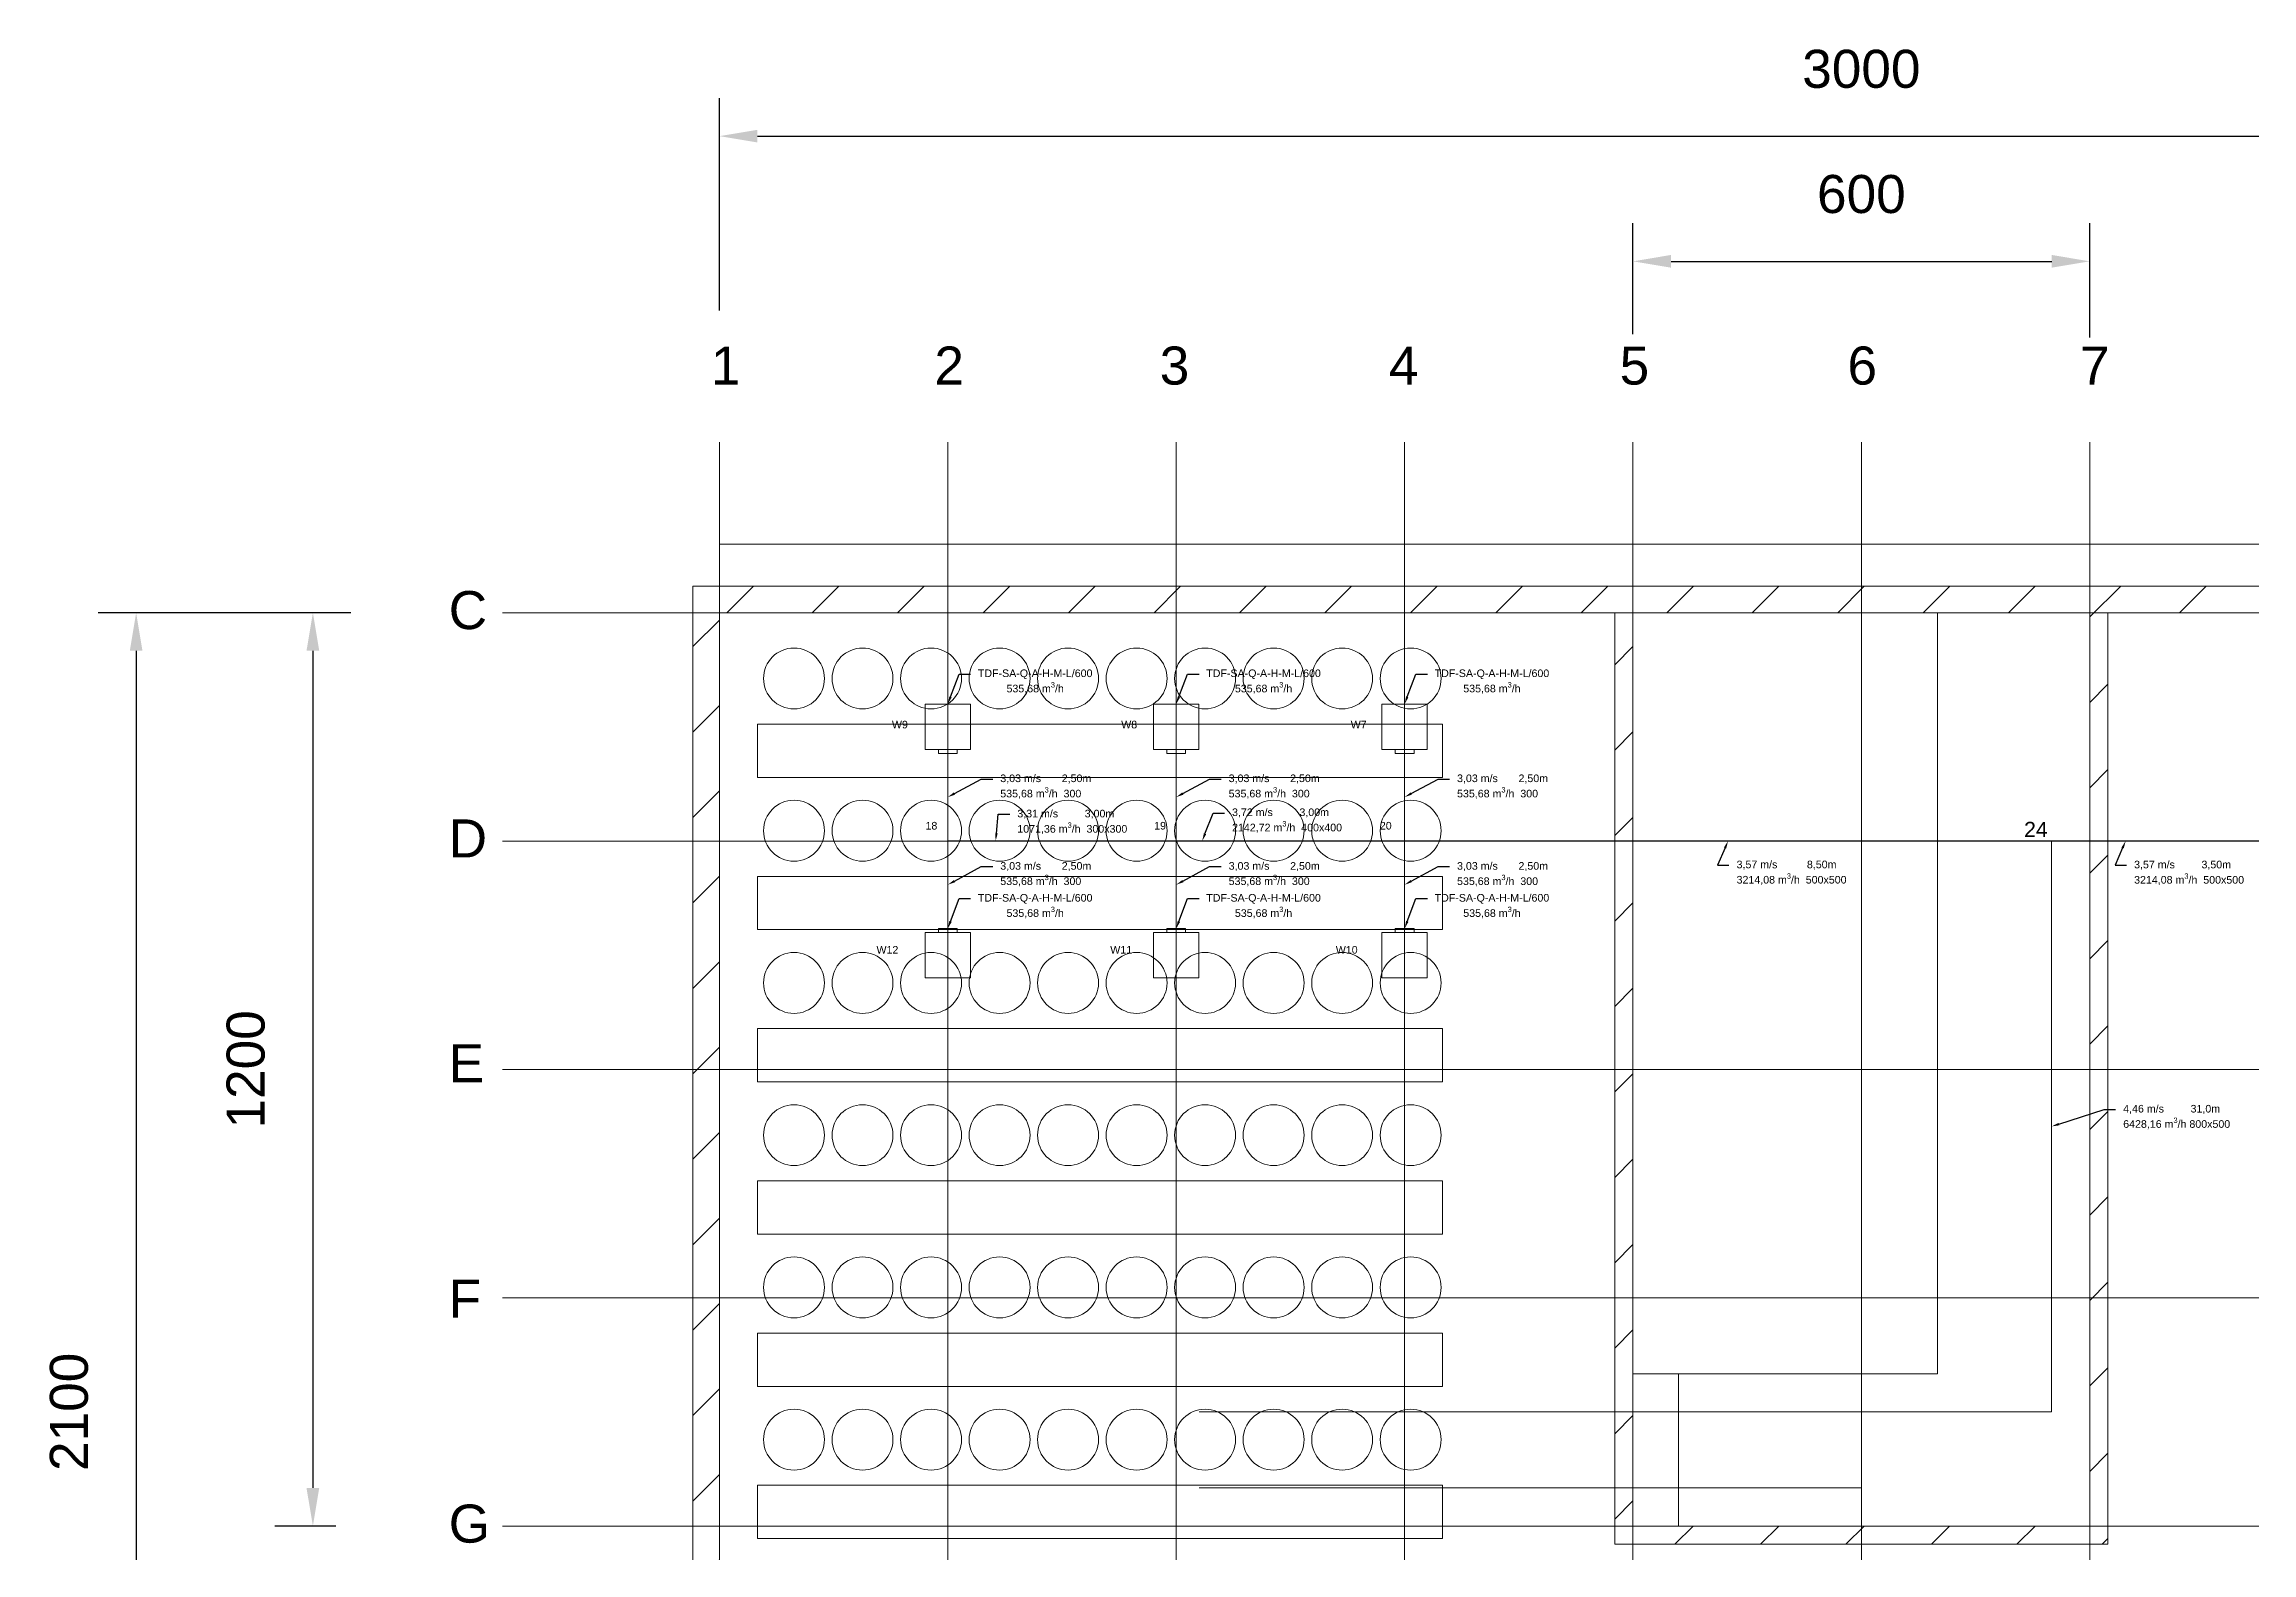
# Model space of a CAD drawing. Header units: millimetres. Extents: x 59762 to 60194, y -87842 to -87548.
# Drawn here: x 59874.69 to 59903.69, y -87719.53 to -87699.71 of the extents above; entities that cross this region are included whole.
import ezdxf
from ezdxf import colors
from ezdxf.entities.mleader import LeaderData, LeaderLine
from ezdxf.math import Vec2, Vec3

# ---------------------------------------------------------------- set-up
doc = ezdxf.new("R2010")
doc.units = ezdxf.units.MM
doc.linetypes.add('JIS_02_1.2', pattern=[2.5, 1.25, -1.25])
for name, color, linetype, lineweight in [('instalacja nawiewna', 150, 'Continuous', 20), ('nawi. aksona', 150, 'Continuous', 20), ('opisy', 7, 'Continuous', 13), ('wymiary', 7, 'Continuous', 13), ('wyw opis', 30, 'Continuous', 20), ('wywie. aksona', 30, 'Continuous', 20), ('wywiewniki', 30, 'Continuous', 20)]:
    doc.layers.add(name, color=color, linetype=linetype, lineweight=lineweight)
for name, color, linetype, lineweight, transparency in [('osie', 7, 'JIS_02_1.2', 5, 0.7), ('podkład', 7, 'Continuous', 13, 0.7), ('stanowiska', 7, 'Continuous', 15, 0.7)]:
    doc.layers.add(name, color=color, linetype=linetype, lineweight=lineweight, transparency=transparency)
doc.styles.get("Standard").update_dxf_attribs({"font": 'arial.ttf', "height": 0.02})
doc.styles.add('styl1', font='arial.ttf', dxfattribs={"height": 0.08})
doc.dimstyles.new('wentylacja', dxfattribs={"dimscale": 0, "dimtxt": 0.5, "dimasz": 0.5, "dimexe": 0.5, "dimexo": 0.2, "dimtad": 1, "dimlfac": 100, "dimtxsty": 'styl1', "dimcen": 2.5, "dimadec": 0, "dimazin": 0, "dimtfac": 1, "dimtmove": 0, "dimatfit": 3, "dimfxl": 1, "dimarcsym": 0})

# ---------------------------------------------------------------- blocks, each defined once
blk = doc.blocks.new('*D8')
at = {"layer": 'Defpoints', "color": 0, "transparency": 16777216}
for p in [(59901.557, -87702.561), (59895.557, -87704.937), (59901.557, -87704.937)]:
    blk.add_point(p, dxfattribs=at)
at = {"layer": 'wymiary', "color": 0, "lineweight": -2, "transparency": 16777216}
for p, q in [((59895.557, -87703.519), (59895.557, -87702.061)), ((59901.557, -87703.561), (59901.557, -87702.061)), ((59896.057, -87702.561), (59901.057, -87702.561))]:
    blk.add_line(p, q, dxfattribs=at)
at = {"layer": 'wymiary', "color": 0, "transparency": 16777216}
for points in [[(59896.057, -87702.477), (59896.057, -87702.644), (59895.557, -87702.561)], [(59901.057, -87702.477), (59901.057, -87702.644), (59901.557, -87702.561)]]:
    blk.add_solid(points, dxfattribs=at)
at = {"layer": 'wymiary', "color": 0, "transparency": 16777216, "insert": (59898.557, -87701.68), "char_height": 0.5, "attachment_point": 5, "style": 'styl1'}
blk.add_mtext('600', dxfattribs=at)
blk = doc.blocks.new('*D9')
at = {"layer": 'Defpoints', "color": 0, "transparency": 16777216}
for p in [(59913.557, -87700.916), (59883.557, -87704.937), (59913.557, -87705.199)]:
    blk.add_point(p, dxfattribs=at)
at = {"layer": 'wymiary', "color": 0, "lineweight": -2, "transparency": 16777216}
for p, q in [((59883.557, -87703.209), (59883.557, -87700.416)), ((59913.557, -87703.209), (59913.557, -87700.416)), ((59884.057, -87700.916), (59913.057, -87700.916))]:
    blk.add_line(p, q, dxfattribs=at)
at = {"layer": 'wymiary', "color": 0, "transparency": 16777216}
for points in [[(59884.057, -87700.833), (59884.057, -87700.999), (59883.557, -87700.916)], [(59913.057, -87700.833), (59913.057, -87700.999), (59913.557, -87700.916)]]:
    blk.add_solid(points, dxfattribs=at)
at = {"layer": 'wymiary', "color": 0, "transparency": 16777216, "insert": (59898.557, -87700.035), "char_height": 0.5, "attachment_point": 5, "style": 'styl1'}
blk.add_mtext('3000', dxfattribs=at)
blk = doc.blocks.new('*D10')
at = {"layer": 'Defpoints', "color": 0, "transparency": 16777216}
for p in [(59880.707, -87707.177), (59875.895, -87728.177), (59880.707, -87728.177)]:
    blk.add_point(p, dxfattribs=at)
at = {"layer": 'wymiary', "color": 0, "lineweight": -2, "transparency": 16777216}
for p, q in [((59878.717, -87707.177), (59875.395, -87707.177)), ((59875.895, -87707.677), (59875.895, -87727.677)), ((59878.717, -87728.177), (59875.395, -87728.177))]:
    blk.add_line(p, q, dxfattribs=at)
at = {"layer": 'wymiary', "color": 0, "transparency": 16777216}
for points in [[(59875.812, -87707.677), (59875.978, -87707.677), (59875.895, -87707.177)], [(59875.812, -87727.677), (59875.978, -87727.677), (59875.895, -87728.177)]]:
    blk.add_solid(points, dxfattribs=at)
at = {"layer": 'wymiary', "color": 0, "transparency": 16777216, "insert": (59875.015, -87717.677), "char_height": 0.5, "attachment_point": 5, "rotation": 90, "style": 'styl1'}
blk.add_mtext('2100', dxfattribs=at)
blk = doc.blocks.new('*D11')
at = {"layer": 'Defpoints', "color": 0, "transparency": 16777216}
for p in [(59878.846, -87707.177), (59878.217, -87719.177), (59878.717, -87719.177)]:
    blk.add_point(p, dxfattribs=at)
at = {"layer": 'wymiary', "color": 0, "lineweight": -2, "transparency": 16777216}
for p, q in [((59878.646, -87707.177), (59877.717, -87707.177)), ((59878.217, -87707.677), (59878.217, -87718.677)), ((59878.517, -87719.177), (59877.717, -87719.177))]:
    blk.add_line(p, q, dxfattribs=at)
at = {"layer": 'wymiary', "color": 0, "transparency": 16777216}
for points in [[(59878.133, -87707.677), (59878.3, -87707.677), (59878.217, -87707.177)], [(59878.133, -87718.677), (59878.3, -87718.677), (59878.217, -87719.177)]]:
    blk.add_solid(points, dxfattribs=at)
at = {"layer": 'wymiary', "color": 0, "transparency": 16777216, "insert": (59877.336, -87713.177), "char_height": 0.5, "attachment_point": 5, "rotation": 90, "style": 'styl1'}
blk.add_mtext('1200', dxfattribs=at)

msp = doc.modelspace()

# ---------------------------------------------------------------- hatches: boundary and pattern name
at = {"layer": 'podkład'}
h = msp.add_hatch(dxfattribs=at)
h.set_pattern_fill('ANSI31', color=256, scale=0.25)
h.set_pattern_definition([(45, (56926.0629, -93721.4216), (-0.56126601, 0.56126601), [])])
h.paths.add_polyline_path([(59883.206646, -87728.526935), (59913.906646, -87728.526935), (59913.906646, -87706.826935), (59883.206646, -87706.826935)])
h.paths.add_polyline_path([(59883.556646, -87707.176935), (59895.316646, -87707.176935), (59895.316646, -87719.416935), (59901.796646, -87719.416935), (59901.796646, -87707.176935), (59913.556646, -87707.176935), (59913.556646, -87728.176935), (59883.556646, -87728.176935)], flags=16)
h.paths.add_polyline_path([(59895.556646, -87707.176935), (59901.556646, -87707.176935), (59901.556646, -87719.176935), (59895.556646, -87719.176935)], flags=16)

# ---------------------------------------------------------------- linework, layer by layer
at = {"layer": 'instalacja nawiewna', "ltscale": 20}
for p, q in [((59898.556646, -87718.676935), (59895.856646, -87718.676935)), ((59898.556646, -87721.926935), (59898.556646, -87718.676935))]:
    msp.add_line(p, q, dxfattribs=at)
at = {"layer": 'nawi. aksona', "ltscale": 20}
msp.add_line((59895.856646, -87718.676935), (59889.856646, -87718.676935), dxfattribs=at)
at = {"layer": 'osie', "linetype": 'Continuous'}
for p, q in [((59883.556646, -87729.936935), (59883.556646, -87704.936935)), ((59883.556646, -87729.936935), (59883.556646, -87704.936935)), ((59886.556646, -87729.936935), (59886.556646, -87704.936935)), ((59889.556646, -87729.936935), (59889.556646, -87704.936935)), ((59892.556646, -87729.936935), (59892.556646, -87704.936935)), ((59895.556646, -87729.936935), (59895.556646, -87704.936935)), ((59898.556646, -87729.936935), (59898.556646, -87704.936935)), ((59901.556646, -87729.936935), (59901.556646, -87704.936935)), ((59901.556646, -87729.936935), (59901.556646, -87704.936935)), ((59880.706646, -87707.176935), (59915.706646, -87707.176935)), ((59880.706646, -87707.176935), (59915.706646, -87707.176935)), ((59880.706646, -87707.176935), (59915.706646, -87707.176935)), ((59880.706646, -87710.176935), (59915.706646, -87710.176935)), ((59880.706646, -87713.176935), (59915.706646, -87713.176935)), ((59880.706646, -87716.176935), (59915.706646, -87716.176935)), ((59880.706646, -87719.176935), (59915.706646, -87719.176935))]:
    msp.add_line(p, q, dxfattribs=at)
at = {"layer": 'podkład'}
for p, q in [((59895.316646, -87719.416935), (59895.316646, -87707.176935)), ((59895.556646, -87719.176935), (59895.556646, -87707.176935)), ((59901.556646, -87719.176935), (59901.556646, -87707.176935)), ((59901.796646, -87719.416935), (59901.796646, -87707.176935)), ((59895.556646, -87719.176935), (59901.556646, -87719.176935)), ((59895.316646, -87719.416935), (59901.796646, -87719.416935))]:
    msp.add_line(p, q, dxfattribs=at)
at = {"layer": 'podkład', "ltscale": 20}
for p, q in [((59899.556646, -87717.176935), (59899.556646, -87707.176935)), ((59899.556646, -87717.176935), (59895.556646, -87717.176935)), ((59896.156646, -87717.176935), (59896.156646, -87719.176935))]:
    msp.add_line(p, q, dxfattribs=at)
at = {"layer": 'podkład'}
for points in [[(59883.556646, -87706.276935), (59913.556646, -87706.276935), (59913.556646, -87706.826935), (59883.556646, -87706.826935)], [(59883.206646, -87706.826935), (59913.906646, -87706.826935), (59913.906646, -87728.526935), (59883.206646, -87728.526935)]]:
    msp.add_lwpolyline(points, close=True, dxfattribs=at)
for points in [[(59883.556646, -87707.176935), (59895.316646, -87707.176935)], [(59901.796646, -87707.176935), (59913.556646, -87707.176935), (59913.556646, -87728.176935), (59883.556646, -87728.176935), (59883.556646, -87707.176935)], [(59895.556646, -87707.176935), (59901.556646, -87707.176935)]]:
    msp.add_lwpolyline(points, dxfattribs=at)
at = {"layer": 'stanowiska'}
for points in [[(59884.056646, -87708.64155), (59893.056646, -87708.64155), (59893.056646, -87709.34155), (59884.056646, -87709.34155)], [(59884.056646, -87710.64155), (59893.056646, -87710.64155), (59893.056646, -87711.34155), (59884.056646, -87711.34155)], [(59884.056646, -87712.64155), (59893.056646, -87712.64155), (59893.056646, -87713.34155), (59884.056646, -87713.34155)], [(59884.056646, -87714.64155), (59893.056646, -87714.64155), (59893.056646, -87715.34155), (59884.056646, -87715.34155)], [(59884.056646, -87716.64155), (59893.056646, -87716.64155), (59893.056646, -87717.34155), (59884.056646, -87717.34155)], [(59884.056646, -87718.64155), (59893.056646, -87718.64155), (59893.056646, -87719.34155), (59884.056646, -87719.34155)]]:
    msp.add_lwpolyline(points, close=True, dxfattribs=at)
for centre in [(59884.536685, -87708.04155), (59885.436685, -87708.04155), (59886.336685, -87708.04155), (59887.236685, -87708.04155), (59888.136685, -87708.04155), (59889.036685, -87708.04155), (59889.936685, -87708.04155), (59890.836685, -87708.04155), (59891.736685, -87708.04155), (59892.636685, -87708.04155), (59884.536685, -87710.04155), (59885.436685, -87710.04155), (59886.336685, -87710.04155), (59887.236685, -87710.04155), (59888.136685, -87710.04155), (59889.036685, -87710.04155), (59889.936685, -87710.04155), (59890.836685, -87710.04155), (59891.736685, -87710.04155), (59892.636685, -87710.04155), (59884.536685, -87712.04155), (59885.436685, -87712.04155), (59886.336685, -87712.04155), (59887.236685, -87712.04155), (59888.136685, -87712.04155), (59889.036685, -87712.04155), (59889.936685, -87712.04155), (59890.836685, -87712.04155), (59891.736685, -87712.04155), (59892.636685, -87712.04155), (59884.536685, -87714.04155), (59885.436685, -87714.04155), (59886.336685, -87714.04155), (59887.236685, -87714.04155), (59888.136685, -87714.04155), (59889.036685, -87714.04155), (59889.936685, -87714.04155), (59890.836685, -87714.04155), (59891.736685, -87714.04155), (59892.636685, -87714.04155), (59884.536685, -87716.04155), (59885.436685, -87716.04155), (59886.336685, -87716.04155), (59887.236685, -87716.04155), (59888.136685, -87716.04155), (59889.036685, -87716.04155), (59889.936685, -87716.04155), (59890.836685, -87716.04155), (59891.736685, -87716.04155), (59892.636685, -87716.04155), (59884.536685, -87718.04155), (59885.436685, -87718.04155), (59886.336685, -87718.04155), (59887.236685, -87718.04155), (59888.136685, -87718.04155), (59889.036685, -87718.04155), (59889.936685, -87718.04155), (59890.836685, -87718.04155), (59891.736685, -87718.04155), (59892.636685, -87718.04155)]:
    msp.add_circle(centre, 0.4, dxfattribs=at)
at = {"layer": 'wywie. aksona', "ltscale": 20}
msp.add_line((59895.856646, -87717.676935), (59889.856646, -87717.676935), dxfattribs=at)
at = {"layer": 'wywiewniki', "ltscale": 20}
for p, q in [((59886.257646, -87708.974935), (59886.257646, -87708.376935)), ((59886.257646, -87708.376935), (59886.855646, -87708.376935)), ((59886.855646, -87708.376935), (59886.855646, -87708.974935)), ((59889.257646, -87708.974935), (59889.257646, -87708.376935)), ((59889.257646, -87708.376935), (59889.855646, -87708.376935)), ((59889.855646, -87708.376935), (59889.855646, -87708.974935)), ((59892.257646, -87708.974935), (59892.257646, -87708.376935)), ((59892.257646, -87708.376935), (59892.855646, -87708.376935)), ((59892.855646, -87708.376935), (59892.855646, -87708.974935)), ((59886.855646, -87708.974935), (59886.257646, -87708.974935)), ((59886.432646, -87708.974935), (59886.432646, -87709.024935)), ((59886.432646, -87709.024935), (59886.680646, -87709.024935)), ((59886.556646, -87710.175935), (59886.556646, -87709.024935)), ((59886.680646, -87709.024935), (59886.680646, -87708.974935)), ((59889.855646, -87708.974935), (59889.257646, -87708.974935)), ((59889.432646, -87708.974935), (59889.432646, -87709.024935)), ((59889.432646, -87709.024935), (59889.680646, -87709.024935)), ((59889.556646, -87710.175935), (59889.556646, -87709.024935)), ((59889.680646, -87709.024935), (59889.680646, -87708.974935)), ((59892.855646, -87708.974935), (59892.257646, -87708.974935)), ((59892.432646, -87708.974935), (59892.432646, -87709.024935)), ((59892.432646, -87709.024935), (59892.680646, -87709.024935)), ((59892.556646, -87710.175935), (59892.556646, -87709.024935)), ((59892.680646, -87709.024935), (59892.680646, -87708.974935)), ((59886.556646, -87711.326935), (59886.556646, -87710.175935)), ((59886.556646, -87710.175935), (59889.556646, -87710.175935)), ((59889.556646, -87711.326935), (59889.556646, -87710.175935)), ((59889.556646, -87710.175935), (59892.556646, -87710.175935)), ((59892.556646, -87711.326935), (59892.556646, -87710.175935)), ((59892.556646, -87710.175935), (59901.056646, -87710.175935)), ((59901.056646, -87710.175935), (59904.556646, -87710.175935)), ((59901.056646, -87717.676935), (59901.056646, -87710.176935)), ((59886.257646, -87711.974935), (59886.257646, -87711.376935)), ((59886.257646, -87711.376935), (59886.855646, -87711.376935)), ((59886.432646, -87711.376935), (59886.432646, -87711.326935)), ((59886.432646, -87711.326935), (59886.680646, -87711.326935)), ((59886.680646, -87711.326935), (59886.680646, -87711.376935)), ((59886.855646, -87711.376935), (59886.855646, -87711.974935)), ((59889.257646, -87711.974935), (59889.257646, -87711.376935)), ((59889.257646, -87711.376935), (59889.855646, -87711.376935)), ((59889.432646, -87711.376935), (59889.432646, -87711.326935)), ((59889.432646, -87711.326935), (59889.680646, -87711.326935)), ((59889.680646, -87711.326935), (59889.680646, -87711.376935)), ((59889.855646, -87711.376935), (59889.855646, -87711.974935)), ((59892.257646, -87711.974935), (59892.257646, -87711.376935)), ((59892.257646, -87711.376935), (59892.855646, -87711.376935)), ((59892.432646, -87711.376935), (59892.432646, -87711.326935)), ((59892.432646, -87711.326935), (59892.680646, -87711.326935)), ((59892.680646, -87711.326935), (59892.680646, -87711.376935)), ((59892.855646, -87711.376935), (59892.855646, -87711.974935)), ((59886.855646, -87711.974935), (59886.257646, -87711.974935)), ((59889.855646, -87711.974935), (59889.257646, -87711.974935)), ((59892.855646, -87711.974935), (59892.257646, -87711.974935)), ((59895.856646, -87717.676935), (59901.056646, -87717.676935))]:
    msp.add_line(p, q, dxfattribs=at)

# ---------------------------------------------------------------- texts
at = {"layer": 'opisy', "char_height": 0.5, "attachment_point": 1}
for s, insert in [('1 ', (59883.444319, -87703.680182)), ('2 ', (59886.380772, -87703.680182)), ('3 ', (59889.340727, -87703.680182)), ('4 ', (59892.35147, -87703.680182)), ('5 ', (59895.382151, -87703.680182)), ('6 ', (59898.37446, -87703.680182)), ('7 ', (59901.430069, -87703.680182)), ('C ', (59880.000725, -87706.892805)), ('D ', (59880.000725, -87709.892805)), ('E ', (59880.000725, -87712.846986)), ('F ', (59880.000725, -87715.940412)), ('G ', (59880.000725, -87718.895089))]:
    msp.add_mtext_dynamic_manual_height_columns(s, width=0.9375, gutter_width=4.6875, heights=[0], dxfattribs=dict(at, insert=insert))
at = {"layer": 'wyw opis', "ltscale": 20, "attachment_point": 1, "style": 'styl1'}
for s, insert, char_height in [('W9', (59885.822832, -87708.597181), 0.1), ('W8', (59888.834564, -87708.597181), 0.1), ('W7', (59891.849465, -87708.597181), 0.1), ('18', (59886.263779, -87709.925935), 0.1), ('19', (59889.267322, -87709.925935), 0.1), ('20', (59892.231935, -87709.925935), 0.1), ('24', (59900.694158, -87709.924935), 0.2), ('W12', (59885.620074, -87711.556571), 0.1), ('W11', (59888.690984, -87711.556571), 0.1), ('W10', (59891.653045, -87711.556571), 0.1)]:
    msp.add_mtext_dynamic_manual_height_columns(s, width=0.2, gutter_width=1, heights=[0], dxfattribs=dict(at, insert=insert, char_height=char_height))

# ---------------------------------------------------------------- dimensions: what is measured, and where the dimension line sits
at = {"layer": 'wymiary'}
for base, p1, p2, picture, middle in [((59913.556646, -87700.915922), (59883.556646, -87704.936935), (59913.556646, -87705.198865), '*D9', (59898.556646, -87700.915922)), ((59901.556646, -87702.560686), (59895.556646, -87704.936935), (59901.556646, -87704.936935), '*D8', (59898.556646, -87702.560686))]:
    dim = msp.add_linear_dim(base=base, p1=p1, p2=p2, dimstyle='wentylacja', override={"dimscale": 1}, dxfattribs=at)
    dim.commit()
    dim.dimension.update_dxf_attribs({"geometry": picture, "text_midpoint": middle, "dimtype": 160})
for base, p1, p2, picture, middle in [((59875.895144, -87728.176935), (59880.706646, -87707.176935), (59880.706646, -87728.176935), '*D10', (59875.014858, -87717.676935)), ((59878.21667, -87719.176935), (59878.845861, -87707.176935), (59878.71667, -87719.176935), '*D11', (59877.336384, -87713.176935))]:
    dim = msp.add_linear_dim(base=base, p1=p1, p2=p2, angle=90, dimstyle='wentylacja', override={"dimscale": 1}, dxfattribs=at)
    dim.commit()
    dim.dimension.update_dxf_attribs({"geometry": picture, "text_midpoint": middle})

# ---------------------------------------------------------------- leaders
at = {"layer": 'wyw opis', "ltscale": 20}
ml = msp.add_multileader_mtext('Standard', dxfattribs=at)
ml.set_content('\\A1;TDF-SA-Q-A-H-M-L/600\\P535,68 m{\\H0.7x;\\S3^ ;}/h', color=256, style='styl1')
ml.set_leader_properties()
ml.build(insert=Vec2(0, 0))
ml.multileader.update_dxf_attribs({"dogleg_length": 0.3, "arrow_head_size": 0.1})
ctx = ml.context
ctx.base_point, ctx.char_height, ctx.arrow_head_size, ctx.landing_gap_size, ctx.plane_origin = Vec3(59886.856646, -87707.982819), 0.1, 0.1, 0.1, Vec3(59886.805646, -87708.625935)
ctx.text_align_type = 1
notes = []
notes.append((ctx, [(0, (1, 1, 0), (59886.706646, -87707.982819), (1, 0), 0.15, [(0, [(59886.556646, -87708.376935)], 0, [])])]))
ctx.mtext.insert, ctx.mtext.alignment, ctx.mtext.flow_direction = Vec3(59887.704531, -87707.922928), 2, 5
ml = msp.add_multileader_mtext('Standard', dxfattribs=at)
ml.set_content('\\A1;TDF-SA-Q-A-H-M-L/600\\P535,68 m{\\H0.7x;\\S3^ ;}/h', color=256, style='styl1')
ml.set_leader_properties()
ml.build(insert=Vec2(0, 0))
ml.multileader.update_dxf_attribs({"dogleg_length": 0.3, "arrow_head_size": 0.1})
ctx = ml.context
ctx.base_point, ctx.char_height, ctx.arrow_head_size, ctx.landing_gap_size, ctx.plane_origin = Vec3(59889.856646, -87707.982819), 0.1, 0.1, 0.1, Vec3(59889.805646, -87708.625935)
ctx.text_align_type = 1
notes.append((ctx, [(0, (1, 1, 0), (59889.706646, -87707.982819), (1, 0), 0.15, [(0, [(59889.556646, -87708.376935)], 0, [])])]))
ctx.mtext.insert, ctx.mtext.alignment, ctx.mtext.flow_direction = Vec3(59890.704531, -87707.922928), 2, 5
ml = msp.add_multileader_mtext('Standard', dxfattribs=at)
ml.set_content('\\A1;TDF-SA-Q-A-H-M-L/600\\P535,68 m{\\H0.7x;\\S3^ ;}/h', color=256, style='styl1')
ml.set_leader_properties()
ml.build(insert=Vec2(0, 0))
ml.multileader.update_dxf_attribs({"dogleg_length": 0.3, "arrow_head_size": 0.1})
ctx = ml.context
ctx.base_point, ctx.char_height, ctx.arrow_head_size, ctx.landing_gap_size, ctx.plane_origin = Vec3(59892.856646, -87707.982819), 0.1, 0.1, 0.1, Vec3(59892.805646, -87708.625935)
ctx.text_align_type = 1
notes.append((ctx, [(0, (1, 1, 0), (59892.706646, -87707.982819), (1, 0), 0.15, [(0, [(59892.556646, -87708.376935)], 0, [])])]))
ctx.mtext.insert, ctx.mtext.alignment, ctx.mtext.flow_direction = Vec3(59893.704531, -87707.922928), 2, 5
ml = msp.add_multileader_mtext('Standard', dxfattribs=at)
ml.set_content('\\A1;3,03 m/s       2,50m\\P535,68 m{\\H0.7x;\\S3^ ;}/h  300', color=256, style='styl1')
ml.set_leader_properties()
ml.build(insert=Vec2(0, 0))
ml.multileader.update_dxf_attribs({"dogleg_length": 0.15, "arrow_head_size": 0.1})
ctx = ml.context
ctx.base_point, ctx.char_height, ctx.arrow_head_size, ctx.landing_gap_size, ctx.plane_origin = Vec3(59887.146263, -87709.362781), 0.1, 0.1, 0.1, Vec3(59886.556646, -87709.600435)
notes.append((ctx, [(0, (1, 1, 0), (59886.996263, -87709.362781), (1, 0), 0.15, [(0, [(59886.556646, -87709.600435)], 0, [])])]))
ctx.mtext.insert, ctx.mtext.flow_direction = Vec3(59887.246263, -87709.30289), 5
ml = msp.add_multileader_mtext('Standard', dxfattribs=at)
ml.set_content('\\A1;3,03 m/s       2,50m\\P535,68 m{\\H0.7x;\\S3^ ;}/h  300', color=256, style='styl1')
ml.set_leader_properties()
ml.build(insert=Vec2(0, 0))
ml.multileader.update_dxf_attribs({"dogleg_length": 0.15, "arrow_head_size": 0.1})
ctx = ml.context
ctx.base_point, ctx.char_height, ctx.arrow_head_size, ctx.landing_gap_size, ctx.plane_origin = Vec3(59890.146263, -87709.362781), 0.1, 0.1, 0.1, Vec3(59889.556646, -87709.600435)
notes.append((ctx, [(0, (1, 1, 0), (59889.996263, -87709.362781), (1, 0), 0.15, [(0, [(59889.556646, -87709.600435)], 0, [])])]))
ctx.mtext.insert, ctx.mtext.flow_direction = Vec3(59890.246263, -87709.30289), 5
ml = msp.add_multileader_mtext('Standard', dxfattribs=at)
ml.set_content('\\A1;3,03 m/s       2,50m\\P535,68 m{\\H0.7x;\\S3^ ;}/h  300', color=256, style='styl1')
ml.set_leader_properties()
ml.build(insert=Vec2(0, 0))
ml.multileader.update_dxf_attribs({"dogleg_length": 0.15, "arrow_head_size": 0.1})
ctx = ml.context
ctx.base_point, ctx.char_height, ctx.arrow_head_size, ctx.landing_gap_size, ctx.plane_origin = Vec3(59893.146263, -87709.362781), 0.1, 0.1, 0.1, Vec3(59892.556646, -87709.600435)
notes.append((ctx, [(0, (1, 1, 0), (59892.996263, -87709.362781), (1, 0), 0.15, [(0, [(59892.556646, -87709.600435)], 0, [])])]))
ctx.mtext.insert, ctx.mtext.flow_direction = Vec3(59893.246263, -87709.30289), 5
ml = msp.add_multileader_mtext('Standard', dxfattribs=at)
ml.set_content('\\A1;3,31 m/s         3,00m\\P1071,36 m{\\H0.7x;\\S3^ ;}/h  300x300', color=256, style='styl1')
ml.set_leader_properties()
ml.build(insert=Vec2(0, 0))
ml.multileader.update_dxf_attribs({"dogleg_length": 0.15, "arrow_head_size": 0.1})
ctx = ml.context
ctx.base_point, ctx.char_height, ctx.arrow_head_size, ctx.landing_gap_size, ctx.plane_origin = Vec3(59887.370128, -87709.826273), 0.1, 0.1, 0.1, Vec3(59887.185428, -87710.175935)
notes.append((ctx, [(0, (1, 1, 0), (59887.220128, -87709.826273), (1, 0), 0.15, [(0, [(59887.185428, -87710.175935)], 0, [])])]))
ctx.mtext.insert, ctx.mtext.flow_direction = Vec3(59887.470128, -87709.766382), 5
ml = msp.add_multileader_mtext('Standard', dxfattribs=at)
ml.set_content('\\A1;3,72 m/s         3,00m\\P2142,72 m{\\H0.7x;\\S3^ ;}/h  400x400', color=256, style='styl1')
ml.set_leader_properties()
ml.build(insert=Vec2(0, 0))
ml.multileader.update_dxf_attribs({"dogleg_length": 0.15, "arrow_head_size": 0.1})
ctx = ml.context
ctx.base_point, ctx.char_height, ctx.arrow_head_size, ctx.landing_gap_size, ctx.plane_origin = Vec3(59890.190794, -87709.808843), 0.1, 0.1, 0.1, Vec3(59890.270365, -87710.175935)
notes.append((ctx, [(0, (1, 1, 0), (59890.040794, -87709.808843), (1, 0), 0.15, [(0, [(59889.899181, -87710.175935)], 0, [])])]))
ctx.mtext.insert, ctx.mtext.flow_direction = Vec3(59890.290794, -87709.748952), 5
ml = msp.add_multileader_mtext('Standard', dxfattribs=at)
ml.set_content('\\A1;3,57 m/s          8,50m\\P3214,08 m{\\H0.7x;\\S3^ ;}/h  500x500', color=256, style='styl1')
ml.set_leader_properties()
ml.build(insert=Vec2(0, 0))
ml.multileader.update_dxf_attribs({"dogleg_length": 0.15, "arrow_head_size": 0.1})
ctx = ml.context
ctx.base_point, ctx.char_height, ctx.arrow_head_size, ctx.landing_gap_size, ctx.plane_origin = Vec3(59896.818011, -87710.494877), 0.1, 0.1, 0.1, Vec3(59896.806646, -87710.175935)
notes.append((ctx, [(0, (1, 1, 0), (59896.668011, -87710.494877), (1, 0), 0.15, [(0, [(59896.806646, -87710.175935)], 0, [])])]))
ctx.mtext.insert, ctx.mtext.flow_direction = Vec3(59896.918011, -87710.434986), 5
ml = msp.add_multileader_mtext('Standard', dxfattribs=at)
ml.set_content('\\A1;3,57 m/s         3,50m\\P3214,08 m{\\H0.7x;\\S3^ ;}/h  500x500', color=256, style='styl1')
ml.set_leader_properties()
ml.build(insert=Vec2(0, 0))
ml.multileader.update_dxf_attribs({"dogleg_length": 0.15, "arrow_head_size": 0.1})
ctx = ml.context
ctx.base_point, ctx.char_height, ctx.arrow_head_size, ctx.landing_gap_size, ctx.plane_origin = Vec3(59902.039766, -87710.495877), 0.1, 0.1, 0.1, Vec3(59902.028401, -87710.176935)
notes.append((ctx, [(0, (1, 1, 0), (59901.889766, -87710.495877), (1, 0), 0.15, [(0, [(59902.028401, -87710.176935)], 0, [])])]))
ctx.mtext.insert, ctx.mtext.flow_direction = Vec3(59902.139766, -87710.435986), 5
ml = msp.add_multileader_mtext('Standard', dxfattribs=at)
ml.set_content('\\A1;3,03 m/s       2,50m\\P535,68 m{\\H0.7x;\\S3^ ;}/h  300', color=256, style='styl1')
ml.set_leader_properties()
ml.build(insert=Vec2(0, 0))
ml.multileader.update_dxf_attribs({"dogleg_length": 0.15, "arrow_head_size": 0.1})
ctx = ml.context
ctx.base_point, ctx.char_height, ctx.arrow_head_size, ctx.landing_gap_size, ctx.plane_origin = Vec3(59887.146263, -87710.513781), 0.1, 0.1, 0.1, Vec3(59886.556646, -87710.751435)
notes.append((ctx, [(0, (1, 1, 0), (59886.996263, -87710.513781), (1, 0), 0.15, [(0, [(59886.556646, -87710.751435)], 0, [])])]))
ctx.mtext.insert, ctx.mtext.flow_direction = Vec3(59887.246263, -87710.45389), 5
ml = msp.add_multileader_mtext('Standard', dxfattribs=at)
ml.set_content('\\A1;3,03 m/s       2,50m\\P535,68 m{\\H0.7x;\\S3^ ;}/h  300', color=256, style='styl1')
ml.set_leader_properties()
ml.build(insert=Vec2(0, 0))
ml.multileader.update_dxf_attribs({"dogleg_length": 0.15, "arrow_head_size": 0.1})
ctx = ml.context
ctx.base_point, ctx.char_height, ctx.arrow_head_size, ctx.landing_gap_size, ctx.plane_origin = Vec3(59890.146263, -87710.513781), 0.1, 0.1, 0.1, Vec3(59889.556646, -87710.751435)
notes.append((ctx, [(0, (1, 1, 0), (59889.996263, -87710.513781), (1, 0), 0.15, [(0, [(59889.556646, -87710.751435)], 0, [])])]))
ctx.mtext.insert, ctx.mtext.flow_direction = Vec3(59890.246263, -87710.45389), 5
ml = msp.add_multileader_mtext('Standard', dxfattribs=at)
ml.set_content('\\A1;3,03 m/s       2,50m\\P535,68 m{\\H0.7x;\\S3^ ;}/h  300', color=256, style='styl1')
ml.set_leader_properties()
ml.build(insert=Vec2(0, 0))
ml.multileader.update_dxf_attribs({"dogleg_length": 0.15, "arrow_head_size": 0.1})
ctx = ml.context
ctx.base_point, ctx.char_height, ctx.arrow_head_size, ctx.landing_gap_size, ctx.plane_origin = Vec3(59893.146263, -87710.513781), 0.1, 0.1, 0.1, Vec3(59892.556646, -87710.751435)
notes.append((ctx, [(0, (1, 1, 0), (59892.996263, -87710.513781), (1, 0), 0.15, [(0, [(59892.556646, -87710.751435)], 0, [])])]))
ctx.mtext.insert, ctx.mtext.flow_direction = Vec3(59893.246263, -87710.45389), 5
ml = msp.add_multileader_mtext('Standard', dxfattribs=at)
ml.set_content('\\A1;TDF-SA-Q-A-H-M-L/600\\P535,68 m{\\H0.7x;\\S3^ ;}/h', color=256, style='styl1')
ml.set_leader_properties()
ml.build(insert=Vec2(0, 0))
ml.multileader.update_dxf_attribs({"dogleg_length": 0.3, "arrow_head_size": 0.1})
ctx = ml.context
ctx.base_point, ctx.char_height, ctx.arrow_head_size, ctx.landing_gap_size, ctx.plane_origin = Vec3(59886.856646, -87710.932819), 0.1, 0.1, 0.1, Vec3(59886.805646, -87711.575935)
ctx.text_align_type = 1
notes.append((ctx, [(0, (1, 1, 0), (59886.706646, -87710.932819), (1, 0), 0.15, [(0, [(59886.556646, -87711.326935)], 0, [])])]))
ctx.mtext.insert, ctx.mtext.alignment, ctx.mtext.flow_direction = Vec3(59887.704531, -87710.872928), 2, 5
ml = msp.add_multileader_mtext('Standard', dxfattribs=at)
ml.set_content('\\A1;TDF-SA-Q-A-H-M-L/600\\P535,68 m{\\H0.7x;\\S3^ ;}/h', color=256, style='styl1')
ml.set_leader_properties()
ml.build(insert=Vec2(0, 0))
ml.multileader.update_dxf_attribs({"dogleg_length": 0.3, "arrow_head_size": 0.1})
ctx = ml.context
ctx.base_point, ctx.char_height, ctx.arrow_head_size, ctx.landing_gap_size, ctx.plane_origin = Vec3(59889.856646, -87710.932819), 0.1, 0.1, 0.1, Vec3(59889.805646, -87711.575935)
ctx.text_align_type = 1
notes.append((ctx, [(0, (1, 1, 0), (59889.706646, -87710.932819), (1, 0), 0.15, [(0, [(59889.556646, -87711.326935)], 0, [])])]))
ctx.mtext.insert, ctx.mtext.alignment, ctx.mtext.flow_direction = Vec3(59890.704531, -87710.872928), 2, 5
ml = msp.add_multileader_mtext('Standard', dxfattribs=at)
ml.set_content('\\A1;TDF-SA-Q-A-H-M-L/600\\P535,68 m{\\H0.7x;\\S3^ ;}/h', color=256, style='styl1')
ml.set_leader_properties()
ml.build(insert=Vec2(0, 0))
ml.multileader.update_dxf_attribs({"dogleg_length": 0.3, "arrow_head_size": 0.1})
ctx = ml.context
ctx.base_point, ctx.char_height, ctx.arrow_head_size, ctx.landing_gap_size, ctx.plane_origin = Vec3(59892.856646, -87710.932819), 0.1, 0.1, 0.1, Vec3(59892.805646, -87711.575935)
ctx.text_align_type = 1
notes.append((ctx, [(0, (1, 1, 0), (59892.706646, -87710.932819), (1, 0), 0.15, [(0, [(59892.556646, -87711.326935)], 0, [])])]))
ctx.mtext.insert, ctx.mtext.alignment, ctx.mtext.flow_direction = Vec3(59893.704531, -87710.872928), 2, 5
ml = msp.add_multileader_mtext('Standard', dxfattribs=at)
ml.set_content('\\A1;4,46 m/s         31,0m\\P6428,16 m{\\H0.7x;\\S3^ ;}/h 800x500', color=256, style='styl1')
ml.set_leader_properties()
ml.build(insert=Vec2(0, 0))
ml.multileader.update_dxf_attribs({"dogleg_length": 0.15, "arrow_head_size": 0.1})
ctx = ml.context
ctx.base_point, ctx.char_height, ctx.arrow_head_size, ctx.landing_gap_size, ctx.plane_origin = Vec3(59901.896353, -87713.703918), 0.1, 0.1, 0.1, Vec3(59901.056646, -87713.926935)
notes.append((ctx, [(0, (1, 1, 0), (59901.746353, -87713.703918), (1, 0), 0.15, [(0, [(59901.056646, -87713.926935)], 0, [])])]))
ctx.mtext.insert, ctx.mtext.flow_direction = Vec3(59901.996353, -87713.644027), 5
for ctx, leaders in notes:
    for number, flags, end, landing, length, lines in leaders:
        leader = LeaderData()
        leader.index, (leader.has_last_leader_line, leader.has_dogleg_vector, leader.attachment_direction) = number, flags
        leader.last_leader_point, leader.dogleg_vector, leader.dogleg_length = Vec3(end), Vec3(landing), length
        for number, points, colour, breaks in lines:
            line = LeaderLine()
            line.index, line.vertices, line.color, line.breaks = number, Vec3.list(points), colors.encode_raw_color(colour), breaks
            leader.lines.append(line)
        ctx.leaders.append(leader)

doc.saveas('drawing.dxf')
